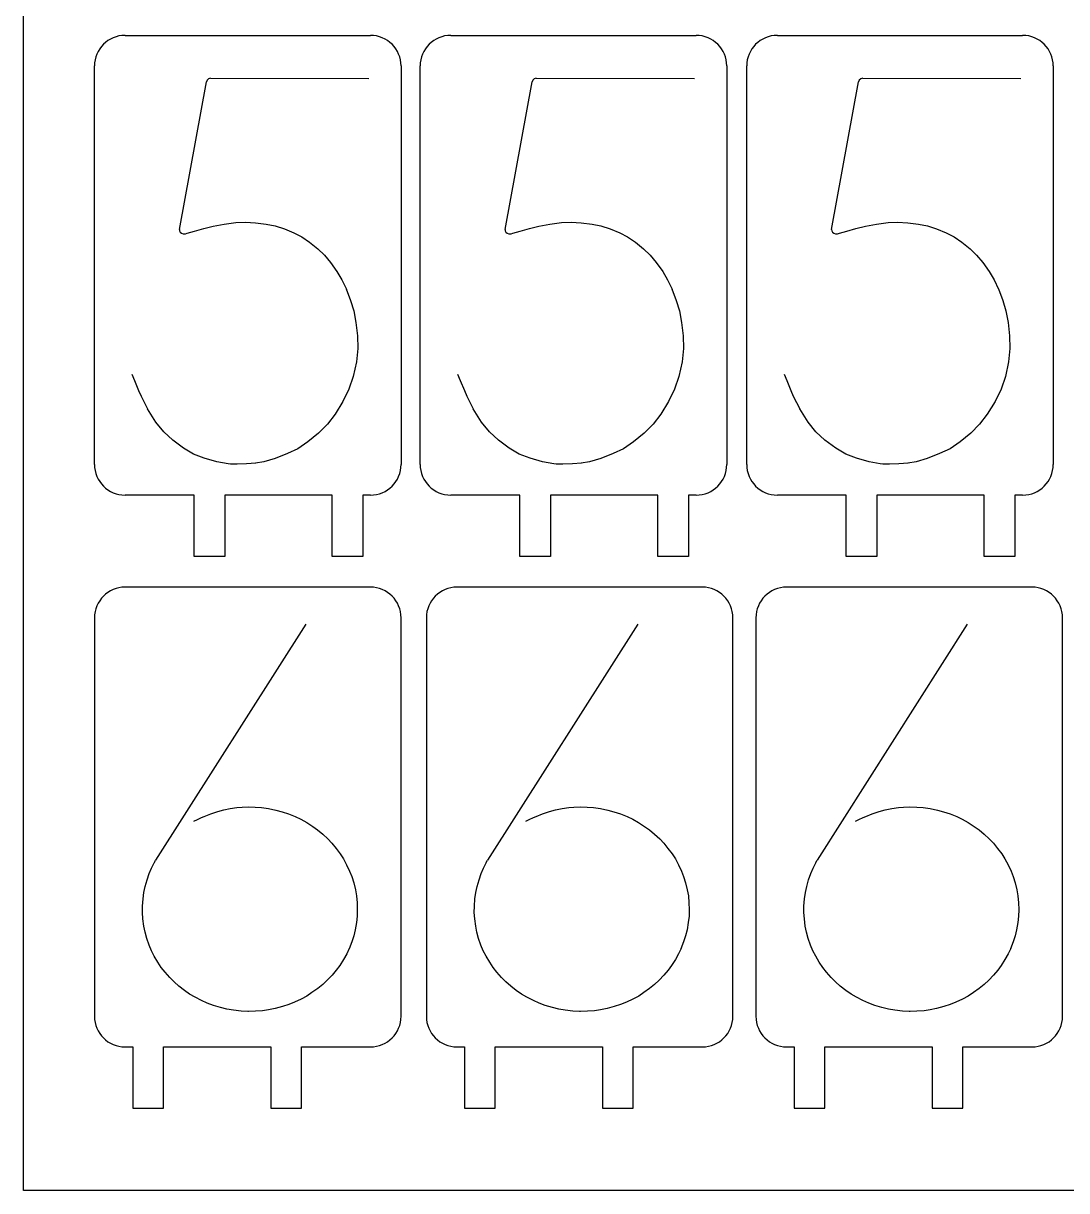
# Model space of a CAD drawing. Header units: millimetres. Extents: x 2133 to 4632, y 1065 to 2652.
# Drawn here: x 3248.1 to 3384.2, y 1555.6 to 1707.9 of the extents above; entities that cross this region are included whole.
import ezdxf

# ---------------------------------------------------------------- set-up
doc = ezdxf.new("R2010")
doc.units = ezdxf.units.MM
doc.layers.add('细实线', color=7, linetype='Continuous', lineweight=25)

msp = doc.modelspace()

# ---------------------------------------------------------------- linework, layer by layer
for points in [[(3274.298, 1681.714), (3275.804, 1681.898)], [(3275.804, 1681.898), (3277.061, 1681.956)], [(3277.061, 1681.956), (3278.388, 1681.885)], [(3278.388, 1681.885), (3279.789, 1681.71)], [(3316.791, 1681.714), (3318.297, 1681.898)], [(3318.297, 1681.898), (3319.554, 1681.956)], [(3319.554, 1681.956), (3320.881, 1681.885)], [(3320.881, 1681.885), (3322.282, 1681.71)], [(3359.39, 1681.714), (3360.896, 1681.898)], [(3360.896, 1681.898), (3362.153, 1681.956)], [(3362.153, 1681.956), (3363.48, 1681.885)], [(3363.48, 1681.885), (3364.881, 1681.71)], [(3269.459, 1680.522), (3270.428, 1680.807)], [(3270.415, 1680.804), (3271.625, 1681.135)], [(3271.625, 1681.135), (3272.858, 1681.447)], [(3272.858, 1681.447), (3274.298, 1681.714)], [(3279.789, 1681.71), (3280.947, 1681.468)], [(3280.947, 1681.468), (3282.14, 1681.077)], [(3282.14, 1681.077), (3283.395, 1680.559)], [(3283.395, 1680.559), (3284.419, 1680.028)], [(3311.952, 1680.522), (3312.921, 1680.807)], [(3312.908, 1680.804), (3314.118, 1681.135)], [(3314.118, 1681.135), (3315.35, 1681.447)], [(3315.35, 1681.447), (3316.791, 1681.714)], [(3322.282, 1681.71), (3323.44, 1681.468)], [(3323.44, 1681.468), (3324.632, 1681.077)], [(3324.632, 1681.077), (3325.888, 1680.559)], [(3325.888, 1680.559), (3326.912, 1680.028)], [(3354.551, 1680.522), (3355.52, 1680.807)], [(3355.507, 1680.804), (3356.718, 1681.135)], [(3356.718, 1681.135), (3357.95, 1681.447)], [(3357.95, 1681.447), (3359.39, 1681.714)], [(3364.881, 1681.71), (3366.039, 1681.468)], [(3366.039, 1681.468), (3367.232, 1681.077)], [(3367.232, 1681.077), (3368.487, 1680.559)], [(3368.487, 1680.559), (3369.511, 1680.028)], [(3284.419, 1680.028), (3285.44, 1679.337)], [(3285.44, 1679.337), (3286.505, 1678.488)], [(3326.912, 1680.028), (3327.933, 1679.337)], [(3327.933, 1679.337), (3328.998, 1678.488)], [(3369.511, 1680.028), (3370.532, 1679.337)], [(3370.532, 1679.337), (3371.597, 1678.488)], [(3286.505, 1678.488), (3287.361, 1677.677)], [(3287.361, 1677.677), (3288.176, 1676.7)], [(3328.998, 1678.488), (3329.854, 1677.677)], [(3329.854, 1677.677), (3330.669, 1676.7)], [(3371.597, 1678.488), (3372.453, 1677.677)], [(3372.453, 1677.677), (3373.268, 1676.7)], [(3288.176, 1676.7), (3289.008, 1675.538)], [(3330.669, 1676.7), (3331.501, 1675.538)], [(3373.268, 1676.7), (3374.1, 1675.538)], [(3289.008, 1675.538), (3289.657, 1674.457)], [(3289.657, 1674.457), (3290.232, 1673.209)], [(3331.501, 1675.538), (3332.149, 1674.457)], [(3332.149, 1674.457), (3332.724, 1673.209)], [(3374.1, 1675.538), (3374.749, 1674.457)], [(3374.749, 1674.457), (3375.324, 1673.209)], [(3290.216, 1673.251), (3290.788, 1671.749)], [(3332.709, 1673.251), (3333.28, 1671.749)], [(3375.308, 1673.251), (3375.88, 1671.749)], [(3290.788, 1671.749), (3291.191, 1670.409)], [(3333.28, 1671.749), (3333.684, 1670.409)], [(3375.88, 1671.749), (3376.283, 1670.409)], [(3291.191, 1670.409), (3291.47, 1668.89)], [(3333.684, 1670.409), (3333.963, 1668.89)], [(3376.283, 1670.409), (3376.562, 1668.89)], [(3291.47, 1668.89), (3291.662, 1667.117)], [(3333.963, 1668.89), (3334.155, 1667.117)], [(3376.562, 1668.89), (3376.754, 1667.117)], [(3291.662, 1667.117), (3291.717, 1665.488)], [(3334.155, 1667.117), (3334.21, 1665.488)], [(3376.754, 1667.117), (3376.809, 1665.488)], [(3291.717, 1665.488), (3291.536, 1663.747)], [(3334.21, 1665.488), (3334.029, 1663.747)], [(3376.809, 1665.488), (3376.628, 1663.747)], [(3291.536, 1663.747), (3291.124, 1661.825)], [(3334.029, 1663.747), (3333.616, 1661.825)], [(3376.628, 1663.747), (3376.216, 1661.825)], [(3262.637, 1661.251), (3262.301, 1662.078)], [(3305.13, 1661.251), (3304.794, 1662.078)], [(3347.729, 1661.251), (3347.393, 1662.078)], [(3263.176, 1659.944), (3262.637, 1661.251)], [(3291.124, 1661.825), (3290.568, 1660.16)], [(3305.669, 1659.944), (3305.13, 1661.251)], [(3333.616, 1661.825), (3333.061, 1660.16)], [(3348.268, 1659.944), (3347.729, 1661.251)], [(3376.216, 1661.825), (3375.66, 1660.16)], [(3263.481, 1659.208), (3263.176, 1659.945)], [(3264.325, 1657.538), (3263.481, 1659.208)], [(3290.568, 1660.16), (3289.776, 1658.564)], [(3305.974, 1659.208), (3305.669, 1659.945)], [(3306.818, 1657.538), (3305.974, 1659.208)], [(3333.061, 1660.16), (3332.269, 1658.564)], [(3348.573, 1659.208), (3348.268, 1659.945)], [(3349.417, 1657.538), (3348.573, 1659.208)], [(3375.66, 1660.16), (3374.868, 1658.564)], [(3265.372, 1655.883), (3264.29, 1657.593)], [(3289.776, 1658.564), (3288.76, 1656.91)], [(3307.865, 1655.883), (3306.782, 1657.593)], [(3332.269, 1658.564), (3331.253, 1656.91)], [(3350.464, 1655.883), (3349.382, 1657.593)], [(3374.868, 1658.564), (3373.852, 1656.91)], [(3266.399, 1654.599), (3265.372, 1655.883)], [(3288.76, 1656.91), (3287.756, 1655.59)], [(3308.891, 1654.599), (3307.865, 1655.883)], [(3331.253, 1656.91), (3330.249, 1655.59)], [(3351.491, 1654.599), (3350.464, 1655.883)], [(3373.852, 1656.91), (3372.848, 1655.59)], [(3267.573, 1653.525), (3266.399, 1654.599)], [(3286.596, 1654.437), (3285.202, 1653.28)], [(3287.756, 1655.59), (3286.596, 1654.437)], [(3310.066, 1653.525), (3308.891, 1654.599)], [(3329.089, 1654.437), (3327.695, 1653.28)], [(3330.249, 1655.59), (3329.089, 1654.437)], [(3352.665, 1653.525), (3351.491, 1654.599)], [(3371.688, 1654.437), (3370.294, 1653.28)], [(3372.848, 1655.59), (3371.688, 1654.437)], [(3268.988, 1652.474), (3267.573, 1653.525)], [(3285.202, 1653.28), (3283.908, 1652.4)], [(3311.481, 1652.474), (3310.066, 1653.525)], [(3327.695, 1653.28), (3326.401, 1652.4)], [(3354.08, 1652.474), (3352.665, 1653.525)], [(3370.294, 1653.28), (3369, 1652.4)], [(3270.304, 1651.705), (3268.988, 1652.474)], [(3271.699, 1651.155), (3270.304, 1651.705)], [(3282.54, 1651.753), (3280.922, 1651.118)], [(3283.908, 1652.4), (3282.54, 1651.753)], [(3312.797, 1651.705), (3311.481, 1652.474)], [(3314.191, 1651.155), (3312.797, 1651.705)], [(3325.033, 1651.753), (3323.414, 1651.118)], [(3326.401, 1652.4), (3325.033, 1651.753)], [(3355.396, 1651.705), (3354.08, 1652.474)], [(3356.791, 1651.155), (3355.396, 1651.705)], [(3367.632, 1651.753), (3366.014, 1651.118)], [(3369, 1652.4), (3367.632, 1651.753)], [(3273.331, 1650.69), (3271.699, 1651.155)], [(3274.789, 1650.428), (3273.331, 1650.69)], [(3275.131, 1650.399), (3274.789, 1650.428)], [(3275.547, 1650.381), (3275.131, 1650.399)], [(3275.995, 1650.375), (3275.547, 1650.381)], [(3277.222, 1650.414), (3275.995, 1650.375)], [(3278.427, 1650.524), (3277.222, 1650.414)], [(3279.475, 1650.698), (3278.381, 1650.517)], [(3280.922, 1651.118), (3279.475, 1650.698)], [(3315.824, 1650.69), (3314.191, 1651.155)], [(3317.281, 1650.428), (3315.824, 1650.69)], [(3317.624, 1650.399), (3317.281, 1650.428)], [(3318.04, 1650.381), (3317.624, 1650.399)], [(3318.488, 1650.375), (3318.04, 1650.381)], [(3319.715, 1650.414), (3318.488, 1650.375)], [(3320.92, 1650.524), (3319.715, 1650.414)], [(3321.968, 1650.698), (3320.874, 1650.517)], [(3323.414, 1651.118), (3321.968, 1650.698)], [(3358.423, 1650.69), (3356.791, 1651.155)], [(3359.881, 1650.428), (3358.423, 1650.69)], [(3360.223, 1650.399), (3359.881, 1650.428)], [(3360.639, 1650.381), (3360.223, 1650.399)], [(3361.087, 1650.375), (3360.639, 1650.381)], [(3362.314, 1650.414), (3361.087, 1650.375)], [(3363.519, 1650.524), (3362.314, 1650.414)], [(3364.567, 1650.698), (3363.473, 1650.517)], [(3366.014, 1651.118), (3364.567, 1650.698)], [(3275.944, 1605.569), (3276.629, 1605.635)], [(3276.629, 1605.635), (3277.44, 1605.65)], [(3277.44, 1605.65), (3278.35, 1605.624)], [(3278.35, 1605.624), (3279.168, 1605.561)], [(3319.242, 1605.569), (3319.927, 1605.635)], [(3319.927, 1605.635), (3320.738, 1605.65)], [(3320.738, 1605.65), (3321.649, 1605.624)], [(3321.649, 1605.624), (3322.466, 1605.561)], [(3362.244, 1605.569), (3362.928, 1605.635)], [(3362.928, 1605.635), (3363.74, 1605.65)], [(3363.74, 1605.65), (3364.65, 1605.624)], [(3364.65, 1605.624), (3365.468, 1605.561)], [(3270.79, 1604.014), (3271.344, 1604.266)], [(3271.341, 1604.265), (3271.69, 1604.421)], [(3271.69, 1604.421), (3272.534, 1604.749)], [(3272.534, 1604.749), (3273.441, 1605.05)], [(3273.441, 1605.05), (3274.23, 1605.262)], [(3274.23, 1605.262), (3275.086, 1605.435)], [(3275.086, 1605.435), (3275.944, 1605.569)], [(3279.168, 1605.561), (3280.089, 1605.426)], [(3280.089, 1605.426), (3281.047, 1605.237)], [(3281.047, 1605.237), (3281.837, 1605.031)], [(3281.837, 1605.031), (3282.689, 1604.738)], [(3282.689, 1604.738), (3283.57, 1604.385)], [(3283.57, 1604.385), (3284.289, 1604.047)], [(3314.089, 1604.014), (3314.643, 1604.266)], [(3314.64, 1604.265), (3314.989, 1604.421)], [(3314.989, 1604.421), (3315.833, 1604.749)], [(3315.833, 1604.749), (3316.739, 1605.05)], [(3316.739, 1605.05), (3317.528, 1605.262)], [(3317.528, 1605.262), (3318.385, 1605.435)], [(3318.385, 1605.435), (3319.242, 1605.569)], [(3322.466, 1605.561), (3323.388, 1605.426)], [(3323.388, 1605.426), (3324.345, 1605.237)], [(3324.345, 1605.237), (3325.135, 1605.031)], [(3325.135, 1605.031), (3325.987, 1604.738)], [(3325.987, 1604.738), (3326.869, 1604.385)], [(3326.869, 1604.385), (3327.587, 1604.047)], [(3357.09, 1604.014), (3357.644, 1604.266)], [(3357.641, 1604.265), (3357.99, 1604.421)], [(3357.99, 1604.421), (3358.834, 1604.749)], [(3358.834, 1604.749), (3359.74, 1605.05)], [(3359.74, 1605.05), (3360.529, 1605.262)], [(3360.529, 1605.262), (3361.386, 1605.435)], [(3361.386, 1605.435), (3362.244, 1605.569)], [(3365.468, 1605.561), (3366.389, 1605.426)], [(3366.389, 1605.426), (3367.346, 1605.237)], [(3367.346, 1605.237), (3368.137, 1605.031)], [(3368.137, 1605.031), (3368.988, 1604.738)], [(3368.988, 1604.738), (3369.87, 1604.385)], [(3369.87, 1604.385), (3370.588, 1604.047)], [(3270.351, 1603.814), (3270.79, 1604.014)], [(3284.289, 1604.047), (3285.054, 1603.607)], [(3285.054, 1603.607), (3285.841, 1603.108)], [(3285.841, 1603.108), (3286.48, 1602.65)], [(3286.48, 1602.65), (3287.141, 1602.095)], [(3313.649, 1603.814), (3314.089, 1604.014)], [(3327.587, 1604.047), (3328.352, 1603.607)], [(3328.352, 1603.607), (3329.14, 1603.108)], [(3329.14, 1603.108), (3329.778, 1602.65)], [(3329.778, 1602.65), (3330.439, 1602.095)], [(3356.65, 1603.814), (3357.09, 1604.014)], [(3370.588, 1604.047), (3371.354, 1603.607)], [(3371.354, 1603.607), (3372.141, 1603.108)], [(3372.141, 1603.108), (3372.779, 1602.65)], [(3372.779, 1602.65), (3373.44, 1602.095)], [(3287.141, 1602.095), (3287.815, 1601.468)], [(3287.815, 1601.468), (3288.352, 1600.907)], [(3330.439, 1602.095), (3331.113, 1601.468)], [(3331.113, 1601.468), (3331.65, 1600.907)], [(3373.44, 1602.095), (3374.114, 1601.468)], [(3374.114, 1601.468), (3374.652, 1600.907)], [(3288.352, 1600.907), (3288.892, 1600.247)], [(3288.892, 1600.247), (3289.434, 1599.51)], [(3289.434, 1599.51), (3289.856, 1598.859)], [(3331.65, 1600.907), (3332.19, 1600.247)], [(3332.19, 1600.247), (3332.732, 1599.51)], [(3332.732, 1599.51), (3333.154, 1598.859)], [(3374.652, 1600.907), (3375.191, 1600.247)], [(3375.191, 1600.247), (3375.733, 1599.51)], [(3375.733, 1599.51), (3376.155, 1598.859)], [(3264.819, 1597.646), (3265.165, 1598.363)], [(3289.856, 1598.859), (3290.259, 1598.11)], [(3290.259, 1598.11), (3290.649, 1597.279)], [(3308.117, 1597.646), (3308.463, 1598.363)], [(3333.154, 1598.859), (3333.557, 1598.11)], [(3333.557, 1598.11), (3333.948, 1597.279)], [(3351.118, 1597.646), (3351.464, 1598.363)], [(3376.155, 1598.859), (3376.558, 1598.11)], [(3376.558, 1598.11), (3376.949, 1597.279)], [(3264.244, 1596.158), (3264.521, 1596.953)], [(3264.521, 1596.953), (3264.819, 1597.646)], [(3290.649, 1597.279), (3290.938, 1596.554)], [(3290.938, 1596.554), (3291.187, 1595.734)], [(3307.543, 1596.158), (3307.819, 1596.953)], [(3307.819, 1596.953), (3308.117, 1597.646)], [(3333.948, 1597.279), (3334.237, 1596.554)], [(3334.237, 1596.554), (3334.486, 1595.734)], [(3350.544, 1596.158), (3350.82, 1596.953)], [(3350.82, 1596.953), (3351.118, 1597.646)], [(3376.949, 1597.279), (3377.238, 1596.554)], [(3377.238, 1596.554), (3377.487, 1595.734)], [(3263.816, 1594.483), (3263.989, 1595.267)], [(3263.989, 1595.267), (3264.244, 1596.158)], [(3291.187, 1595.734), (3291.408, 1594.828)], [(3307.114, 1594.483), (3307.288, 1595.267)], [(3307.288, 1595.267), (3307.543, 1596.158)], [(3334.486, 1595.734), (3334.706, 1594.828)], [(3350.116, 1594.483), (3350.289, 1595.267)], [(3350.289, 1595.267), (3350.544, 1596.158)], [(3377.487, 1595.734), (3377.707, 1594.828)], [(3263.635, 1592.7), (3263.705, 1593.644)], [(3263.705, 1593.644), (3263.816, 1594.483)], [(3291.408, 1594.828), (3291.548, 1594.043)], [(3291.548, 1594.043), (3291.631, 1593.14)], [(3306.933, 1592.7), (3307.004, 1593.644)], [(3307.004, 1593.644), (3307.114, 1594.483)], [(3334.706, 1594.828), (3334.847, 1594.043)], [(3334.847, 1594.043), (3334.929, 1593.14)], [(3349.935, 1592.7), (3350.005, 1593.644)], [(3350.005, 1593.644), (3350.116, 1594.483)], [(3377.707, 1594.828), (3377.848, 1594.043)], [(3377.848, 1594.043), (3377.931, 1593.14)], [(3263.625, 1591.878), (3263.635, 1592.7)], [(3263.686, 1591.028), (3263.625, 1591.878)], [(3291.628, 1593.176), (3291.66, 1592.228)], [(3291.66, 1592.228), (3291.638, 1591.417)], [(3306.923, 1591.878), (3306.933, 1592.7)], [(3306.985, 1591.028), (3306.923, 1591.878)], [(3334.926, 1593.176), (3334.958, 1592.228)], [(3334.958, 1592.228), (3334.936, 1591.417)], [(3349.924, 1591.878), (3349.935, 1592.7)], [(3349.986, 1591.028), (3349.924, 1591.878)], [(3377.927, 1593.176), (3377.96, 1592.228)], [(3377.96, 1592.228), (3377.938, 1591.417)], [(3263.808, 1590.093), (3263.686, 1591.028)], [(3291.54, 1590.553), (3291.382, 1589.626)], [(3291.638, 1591.417), (3291.54, 1590.553)], [(3307.106, 1590.093), (3306.985, 1591.028)], [(3334.839, 1590.553), (3334.68, 1589.626)], [(3334.936, 1591.417), (3334.839, 1590.553)], [(3350.107, 1590.093), (3349.986, 1591.028)], [(3377.84, 1590.553), (3377.681, 1589.626)], [(3377.938, 1591.417), (3377.84, 1590.553)], [(3263.962, 1589.299), (3263.808, 1590.093)], [(3264.189, 1588.501), (3263.962, 1589.299)], [(3291.199, 1588.851), (3290.936, 1588.047)], [(3291.382, 1589.626), (3291.199, 1588.851)], [(3307.26, 1589.299), (3307.106, 1590.093)], [(3307.487, 1588.501), (3307.26, 1589.299)], [(3334.497, 1588.851), (3334.234, 1588.047)], [(3334.68, 1589.626), (3334.497, 1588.851)], [(3350.262, 1589.299), (3350.107, 1590.093)], [(3350.489, 1588.501), (3350.262, 1589.299)], [(3377.499, 1588.851), (3377.235, 1588.047)], [(3377.681, 1589.626), (3377.499, 1588.851)], [(3264.491, 1587.627), (3264.189, 1588.501)], [(3264.797, 1586.89), (3264.491, 1587.627)], [(3290.936, 1588.047), (3290.586, 1587.152)], [(3307.79, 1587.627), (3307.487, 1588.501)], [(3308.096, 1586.89), (3307.79, 1587.627)], [(3334.234, 1588.047), (3333.884, 1587.152)], [(3350.791, 1587.627), (3350.489, 1588.501)], [(3351.097, 1586.89), (3350.791, 1587.627)], [(3377.235, 1588.047), (3376.886, 1587.152)], [(3265.172, 1586.164), (3264.797, 1586.89)], [(3265.636, 1585.373), (3265.172, 1586.164)], [(3290.271, 1586.473), (3289.859, 1585.745)], [(3290.6, 1587.188), (3290.271, 1586.473)], [(3308.47, 1586.164), (3308.096, 1586.89)], [(3308.935, 1585.373), (3308.47, 1586.164)], [(3333.569, 1586.473), (3333.158, 1585.745)], [(3333.898, 1587.188), (3333.569, 1586.473)], [(3351.472, 1586.164), (3351.097, 1586.89)], [(3351.936, 1585.373), (3351.472, 1586.164)], [(3376.57, 1586.473), (3376.159, 1585.745)], [(3376.9, 1587.188), (3376.57, 1586.473)], [(3266.079, 1584.709), (3265.636, 1585.373)], [(3266.585, 1584.07), (3266.079, 1584.709)], [(3288.904, 1584.335), (3288.364, 1583.7)], [(3289.365, 1584.972), (3288.904, 1584.335)], [(3289.859, 1585.745), (3289.365, 1584.972)], [(3309.378, 1584.709), (3308.935, 1585.373)], [(3309.883, 1584.07), (3309.378, 1584.709)], [(3332.203, 1584.335), (3331.662, 1583.7)], [(3332.663, 1584.972), (3332.203, 1584.335)], [(3333.158, 1585.745), (3332.663, 1584.972)], [(3352.379, 1584.709), (3351.936, 1585.373)], [(3352.884, 1584.07), (3352.379, 1584.709)], [(3375.204, 1584.335), (3374.663, 1583.7)], [(3375.665, 1584.972), (3375.204, 1584.335)], [(3376.159, 1585.745), (3375.665, 1584.972)], [(3267.192, 1583.379), (3266.585, 1584.07)], [(3267.756, 1582.806), (3267.192, 1583.379)], [(3268.375, 1582.268), (3267.756, 1582.806)], [(3287.73, 1583.032), (3287.153, 1582.486)], [(3288.364, 1583.7), (3287.73, 1583.032)], [(3310.491, 1583.379), (3309.883, 1584.07)], [(3311.055, 1582.806), (3310.491, 1583.379)], [(3311.673, 1582.268), (3311.055, 1582.806)], [(3331.029, 1583.032), (3330.451, 1582.486)], [(3331.662, 1583.7), (3331.029, 1583.032)], [(3353.492, 1583.379), (3352.884, 1584.07)], [(3354.056, 1582.806), (3353.492, 1583.379)], [(3354.674, 1582.268), (3354.056, 1582.806)], [(3374.03, 1583.032), (3373.452, 1582.486)], [(3374.663, 1583.7), (3374.03, 1583.032)], [(3269.107, 1581.696), (3268.375, 1582.268)], [(3269.777, 1581.229), (3269.107, 1581.696)], [(3270.492, 1580.809), (3269.777, 1581.229)], [(3285.747, 1581.413), (3285.069, 1580.975)], [(3286.501, 1581.96), (3285.747, 1581.413)], [(3287.153, 1582.486), (3286.501, 1581.96)], [(3312.405, 1581.696), (3311.673, 1582.268)], [(3313.076, 1581.229), (3312.405, 1581.696)], [(3313.791, 1580.809), (3313.076, 1581.229)], [(3329.045, 1581.413), (3328.368, 1580.975)], [(3329.799, 1581.96), (3329.045, 1581.413)], [(3330.451, 1582.486), (3329.799, 1581.96)], [(3355.406, 1581.696), (3354.674, 1582.268)], [(3356.077, 1581.229), (3355.406, 1581.696)], [(3356.792, 1580.809), (3356.077, 1581.229)], [(3372.046, 1581.413), (3371.369, 1580.975)], [(3372.801, 1581.96), (3372.046, 1581.413)], [(3373.452, 1582.486), (3372.801, 1581.96)], [(3271.33, 1580.373), (3270.492, 1580.809)], [(3272.091, 1580.028), (3271.33, 1580.373)], [(3272.885, 1579.74), (3272.091, 1580.028)], [(3273.809, 1579.46), (3272.885, 1579.74)], [(3282.705, 1579.853), (3281.883, 1579.588)], [(3283.467, 1580.166), (3282.705, 1579.853)], [(3284.323, 1580.573), (3283.467, 1580.166)], [(3285.069, 1580.975), (3284.323, 1580.573)], [(3314.628, 1580.373), (3313.791, 1580.809)], [(3315.389, 1580.028), (3314.628, 1580.373)], [(3316.183, 1579.74), (3315.389, 1580.028)], [(3317.107, 1579.46), (3316.183, 1579.74)], [(3326.003, 1579.853), (3325.181, 1579.588)], [(3326.766, 1580.166), (3326.003, 1579.853)], [(3327.621, 1580.573), (3326.766, 1580.166)], [(3328.368, 1580.975), (3327.621, 1580.573)], [(3357.629, 1580.373), (3356.792, 1580.809)], [(3358.39, 1580.028), (3357.629, 1580.373)], [(3359.184, 1579.74), (3358.39, 1580.028)], [(3360.108, 1579.46), (3359.184, 1579.74)], [(3369.004, 1579.853), (3368.183, 1579.588)], [(3369.767, 1580.166), (3369.004, 1579.853)], [(3370.623, 1580.573), (3369.767, 1580.166)], [(3371.369, 1580.975), (3370.623, 1580.573)], [(3274.643, 1579.254), (3273.809, 1579.46)], [(3275.498, 1579.114), (3274.643, 1579.254)], [(3276.486, 1579.005), (3275.498, 1579.114)], [(3277.363, 1578.955), (3276.486, 1579.005)], [(3277.393, 1578.955), (3277.363, 1578.955)], [(3277.481, 1578.959), (3277.443, 1578.959)], [(3278.377, 1578.987), (3277.481, 1578.959)], [(3279.302, 1579.059), (3278.377, 1578.987)], [(3280.085, 1579.161), (3279.302, 1579.059)], [(3280.944, 1579.34), (3280.085, 1579.161)], [(3281.883, 1579.588), (3280.944, 1579.34)], [(3317.942, 1579.254), (3317.107, 1579.46)], [(3318.796, 1579.114), (3317.942, 1579.254)], [(3319.784, 1579.005), (3318.796, 1579.114)], [(3320.661, 1578.955), (3319.784, 1579.005)], [(3320.692, 1578.955), (3320.661, 1578.955)], [(3320.779, 1578.959), (3320.742, 1578.959)], [(3321.675, 1578.987), (3320.779, 1578.959)], [(3322.601, 1579.059), (3321.675, 1578.987)], [(3323.383, 1579.161), (3322.601, 1579.059)], [(3324.242, 1579.34), (3323.383, 1579.161)], [(3325.181, 1579.588), (3324.242, 1579.34)], [(3360.943, 1579.254), (3360.108, 1579.46)], [(3361.797, 1579.114), (3360.943, 1579.254)], [(3362.785, 1579.005), (3361.797, 1579.114)], [(3363.663, 1578.955), (3362.785, 1579.005)], [(3363.693, 1578.955), (3363.663, 1578.955)], [(3363.78, 1578.959), (3363.743, 1578.959)], [(3364.677, 1578.987), (3363.78, 1578.959)], [(3365.602, 1579.059), (3364.677, 1578.987)], [(3366.384, 1579.161), (3365.602, 1579.059)], [(3367.244, 1579.34), (3366.384, 1579.161)], [(3368.183, 1579.588), (3367.244, 1579.34)]]:
    msp.add_lwpolyline(points)
at = {"layer": '细实线'}
for p, q in [((3261.366, 1706.342), (3293.366, 1706.342)), ((3303.859, 1706.342), (3335.859, 1706.342)), ((3346.458, 1706.342), (3378.458, 1706.342)), ((3257.366, 1650.342), (3257.366, 1702.342)), ((3297.366, 1702.342), (3297.366, 1650.342)), ((3299.859, 1650.342), (3299.859, 1702.342)), ((3339.859, 1702.342), (3339.859, 1650.342)), ((3342.458, 1650.342), (3342.458, 1702.342)), ((3382.458, 1702.342), (3382.458, 1650.342)), ((3268.44, 1680.997), (3271.963, 1700.267)), ((3272.05, 1700.489), (3271.963, 1700.267)), ((3272.249, 1700.66), (3272.05, 1700.489)), ((3272.517, 1700.74), (3272.249, 1700.66)), ((3272.517, 1700.74), (3293.142, 1700.723)), ((3310.933, 1680.997), (3314.456, 1700.267)), ((3314.543, 1700.489), (3314.456, 1700.267)), ((3314.742, 1700.66), (3314.543, 1700.489)), ((3315.01, 1700.74), (3314.742, 1700.66)), ((3315.01, 1700.74), (3335.634, 1700.723)), ((3353.532, 1680.997), (3357.055, 1700.267)), ((3357.142, 1700.489), (3357.055, 1700.267)), ((3357.341, 1700.66), (3357.142, 1700.489)), ((3357.609, 1700.74), (3357.341, 1700.66)), ((3357.609, 1700.74), (3378.234, 1700.723)), ((3268.44, 1680.997), (3268.468, 1680.81)), ((3268.468, 1680.81), (3268.556, 1680.648)), ((3268.556, 1680.648), (3268.719, 1680.513)), ((3268.719, 1680.513), (3268.952, 1680.441)), ((3268.952, 1680.441), (3269.224, 1680.453)), ((3269.224, 1680.453), (3269.459, 1680.522)), ((3310.933, 1680.997), (3310.961, 1680.81)), ((3310.961, 1680.81), (3311.049, 1680.648)), ((3311.049, 1680.648), (3311.212, 1680.513)), ((3311.212, 1680.513), (3311.445, 1680.441)), ((3311.445, 1680.441), (3311.716, 1680.453)), ((3311.716, 1680.453), (3311.952, 1680.522)), ((3353.532, 1680.997), (3353.56, 1680.81)), ((3353.56, 1680.81), (3353.648, 1680.648)), ((3353.648, 1680.648), (3353.811, 1680.513)), ((3353.811, 1680.513), (3354.044, 1680.441)), ((3354.044, 1680.441), (3354.316, 1680.453)), ((3354.316, 1680.453), (3354.551, 1680.522)), ((3270.366, 1646.342), (3261.366, 1646.342)), ((3270.366, 1638.342), (3270.366, 1646.342)), ((3288.366, 1646.342), (3274.366, 1646.342)), ((3274.366, 1646.342), (3274.366, 1638.342)), ((3288.366, 1638.342), (3288.366, 1646.342)), ((3293.366, 1646.342), (3292.366, 1646.342)), ((3292.366, 1646.342), (3292.366, 1638.342)), ((3312.859, 1646.342), (3303.859, 1646.342)), ((3312.859, 1638.342), (3312.859, 1646.342)), ((3330.859, 1646.342), (3316.859, 1646.342)), ((3316.859, 1646.342), (3316.859, 1638.342)), ((3330.859, 1638.342), (3330.859, 1646.342)), ((3335.859, 1646.342), (3334.859, 1646.342)), ((3334.859, 1646.342), (3334.859, 1638.342)), ((3355.458, 1646.342), (3346.458, 1646.342)), ((3355.458, 1638.342), (3355.458, 1646.342)), ((3373.458, 1646.342), (3359.458, 1646.342)), ((3359.458, 1646.342), (3359.458, 1638.342)), ((3373.458, 1638.342), (3373.458, 1646.342)), ((3378.458, 1646.342), (3377.458, 1646.342)), ((3377.458, 1646.342), (3377.458, 1638.342)), ((3274.366, 1638.342), (3270.366, 1638.342)), ((3292.366, 1638.342), (3288.366, 1638.342)), ((3316.859, 1638.342), (3312.859, 1638.342)), ((3334.859, 1638.342), (3330.859, 1638.342)), ((3359.458, 1638.342), (3355.458, 1638.342)), ((3377.458, 1638.342), (3373.458, 1638.342)), ((3293.366, 1634.331), (3261.366, 1634.331)), ((3336.664, 1634.331), (3304.664, 1634.331)), ((3379.666, 1634.331), (3347.666, 1634.331)), ((3257.366, 1630.331), (3257.366, 1578.331)), ((3297.366, 1578.331), (3297.366, 1630.331)), ((3300.664, 1630.331), (3300.664, 1578.331)), ((3340.664, 1578.331), (3340.664, 1630.331)), ((3343.666, 1630.331), (3343.666, 1578.331)), ((3383.666, 1578.331), (3383.666, 1630.331)), ((3284.939, 1629.508), (3265.336, 1598.692)), ((3328.237, 1629.508), (3308.634, 1598.692)), ((3371.239, 1629.508), (3351.635, 1598.692)), ((3265.165, 1598.363), (3265.181, 1598.397)), ((3265.181, 1598.397), (3265.336, 1598.692)), ((3308.463, 1598.363), (3308.48, 1598.397)), ((3308.48, 1598.397), (3308.634, 1598.692)), ((3351.464, 1598.363), (3351.481, 1598.397)), ((3351.481, 1598.397), (3351.635, 1598.692)), ((3277.443, 1578.959), (3277.393, 1578.955)), ((3320.742, 1578.959), (3320.692, 1578.955)), ((3363.743, 1578.959), (3363.693, 1578.955)), ((3261.366, 1574.331), (3262.366, 1574.331)), ((3262.366, 1574.331), (3262.366, 1566.331)), ((3266.366, 1566.331), (3266.366, 1574.331)), ((3266.366, 1574.331), (3280.366, 1574.331)), ((3280.366, 1574.331), (3280.366, 1566.331)), ((3284.366, 1566.331), (3284.366, 1574.331)), ((3284.366, 1574.331), (3293.366, 1574.331)), ((3304.664, 1574.331), (3305.664, 1574.331)), ((3305.664, 1574.331), (3305.664, 1566.331)), ((3309.664, 1566.331), (3309.664, 1574.331)), ((3309.664, 1574.331), (3323.664, 1574.331)), ((3323.664, 1574.331), (3323.664, 1566.331)), ((3327.664, 1566.331), (3327.664, 1574.331)), ((3327.664, 1574.331), (3336.664, 1574.331)), ((3347.666, 1574.331), (3348.666, 1574.331)), ((3348.666, 1574.331), (3348.666, 1566.331)), ((3352.666, 1566.331), (3352.666, 1574.331)), ((3352.666, 1574.331), (3366.666, 1574.331)), ((3366.666, 1574.331), (3366.666, 1566.331)), ((3370.666, 1566.331), (3370.666, 1574.331)), ((3370.666, 1574.331), (3379.666, 1574.331)), ((3262.366, 1566.331), (3266.366, 1566.331)), ((3280.366, 1566.331), (3284.366, 1566.331)), ((3305.664, 1566.331), (3309.664, 1566.331)), ((3323.664, 1566.331), (3327.664, 1566.331)), ((3348.666, 1566.331), (3352.666, 1566.331)), ((3366.666, 1566.331), (3370.666, 1566.331))]:
    msp.add_line(p, q, dxfattribs=at)
msp.add_lwpolyline([(3248.088, 1855.576), (3648.088, 1855.576), (3648.088, 1555.576), (3248.088, 1555.576)], close=True, dxfattribs=at)
for centre, start, end in [((3261.366, 1702.342), 90, 180), ((3293.366, 1702.342), 0, 90), ((3303.859, 1702.342), 90, 180), ((3335.859, 1702.342), 0, 90), ((3346.458, 1702.342), 90, 180), ((3378.458, 1702.342), 0, 90), ((3261.366, 1650.342), 180, 270), ((3293.366, 1650.342), 270, 0), ((3303.859, 1650.342), 180, 270), ((3335.859, 1650.342), 270, 0), ((3346.458, 1650.342), 180, 270), ((3378.458, 1650.342), 270, 0), ((3261.366, 1630.331), 90, 180), ((3293.366, 1630.331), 0, 90), ((3304.664, 1630.331), 90, 180), ((3336.664, 1630.331), 0, 90), ((3347.666, 1630.331), 90, 180), ((3379.666, 1630.331), 0, 90), ((3261.366, 1578.331), 180, 270), ((3293.366, 1578.331), 270, 0), ((3304.664, 1578.331), 180, 270), ((3336.664, 1578.331), 270, 0), ((3347.666, 1578.331), 180, 270), ((3379.666, 1578.331), 270, 0)]:
    msp.add_arc(centre, 4, start, end, dxfattribs=at)

doc.saveas('drawing.dxf')
